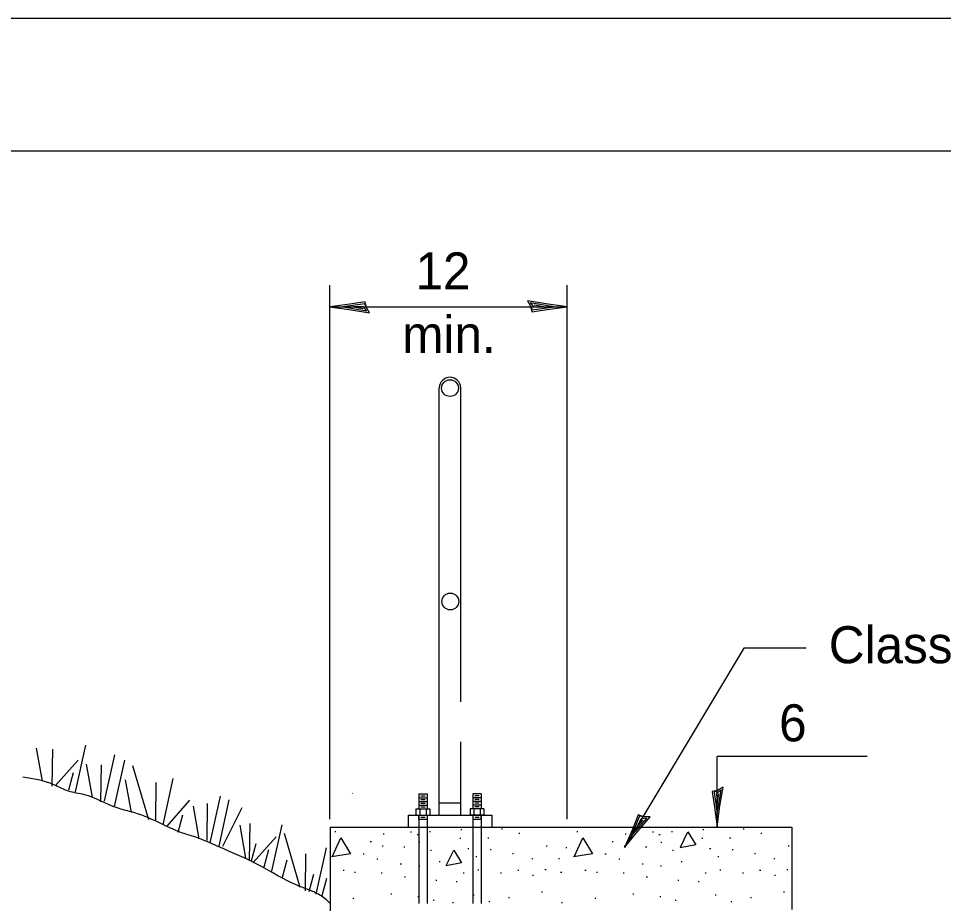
# Model space of a CAD drawing. Extents: x 0 to 2.83, y -0.1 to 1.83.
# Drawn here: x 0.3467 to 0.6384, y 1.5544 to 1.8333 of the extents above; entities that cross this region are included whole.
import ezdxf

# ---------------------------------------------------------------- set-up
doc = ezdxf.new("R2010")
doc.units = 0
for name, color, linetype in [('RD_Pr_Roadway_Dimensions', 7, 'Continuous'), ('RD_Pr_Roadway_Notes', 7, 'Continuous'), ('SH_General_Details', 7, 'Continuous'), ('SH_Printer_Plotting_Border', 7, 'Continuous')]:
    doc.layers.add(name, color=color, linetype=linetype)

msp = doc.modelspace()

# ---------------------------------------------------------------- linework, layer by layer
at = {"layer": 'RD_Pr_Roadway_Dimensions'}
for p, q in [((0.44495270968135153, 1.581044776042054), (0.44495270968135153, 1.7492797760362426)), ((0.5196960430016712, 1.581044776042054), (0.5196960430016712, 1.7492797760362426)), ((0.44495270968135153, 1.7424697760338583), (0.5196960430016712, 1.7424697760338583)), ((0.5670193763440445, 1.578584776043395), (0.5670193763440445, 1.6007197760338585)), ((0.6143908476700977, 1.6007197760338585), (0.5670193763440445, 1.6007197760338585))]:
    msp.add_line(p, q, dxfattribs=at)
for points in [[(0.5082177096670464, 1.7426364427010217), (0.5086027096776262, 1.7409247760372857), (0.5134560430115059, 1.7416614427166681), (0.5196960430016712, 1.7424697760338583), (0.5130327096646622, 1.7433847760359447), (0.5071960430016712, 1.7444097760314743), (0.5082177096670464, 1.7426364427010217), (0.5087310430077806, 1.741504776040713), (0.5155027096739009, 1.7424797760444382), (0.508101043012549, 1.7437797760362426), (0.5091927096715168, 1.742321442703406), (0.5123027096657052, 1.7425197760457793), (0.5093110430112079, 1.7429714426989356)], [(0.4564293763307825, 1.7423014427023629), (0.45604437634031925, 1.7440147760311762), (0.45119270967151676, 1.7432764427060883), (0.44495270968135153, 1.7424697760338583), (0.4516143763331667, 1.7415547760325174), (0.4574527096813515, 1.7405297760362426), (0.4564293763307825, 1.7423014427023629), (0.45591770967524203, 1.7434347760478655), (0.4491443763440445, 1.742459776043395), (0.45654770967047364, 1.7411597760314743), (0.4554543763464287, 1.7426164426999786), (0.4523443763321236, 1.7424197760420541), (0.45533770967181475, 1.741966442703704)], [(0.5671860430112079, 1.5900614427129427), (0.5654743763474718, 1.5896764427023629), (0.5662110430067375, 1.5848247760335603), (0.5670193763440445, 1.578584776043395), (0.5679343763461306, 1.585246442715327), (0.5689593763416604, 1.5910847760433953), (0.5671860430112079, 1.5900614427129427), (0.5660543763307825, 1.5895497760372856), (0.5670293763345078, 1.5827764427060882), (0.5683293763464287, 1.5901797760325174), (0.566871043013592, 1.5890864427084723), (0.5670693763365939, 1.585976442714284), (0.5675210430091218, 1.5889697760338584)]]:
    msp.add_lwpolyline(points, dxfattribs=at)
at = {"layer": 'RD_Pr_Roadway_Notes'}
for p, q in [((0.5754543763464287, 1.6348814427057903), (0.5377993763355509, 1.5720264427060882)), ((0.5951460430091218, 1.6348814427057903), (0.5754543763464287, 1.6348814427057903))]:
    msp.add_line(p, q, dxfattribs=at)
msp.add_lwpolyline([(0.5438410430019692, 1.5817864427166681), (0.5421743763355509, 1.5823364427084723), (0.5403127096762851, 1.577794776042054), (0.5377993763355509, 1.5720264427060882), (0.5420077096691326, 1.5772714427108565), (0.5458877096643642, 1.5817531093756358), (0.5438410430019692, 1.5817864427166681), (0.5426060430077806, 1.5819281093674402), (0.5399627096718148, 1.5756181093650559), (0.5448827096691325, 1.5812997760372858), (0.5430710430016712, 1.581111442704747), (0.5416410430138902, 1.5783431093687812), (0.5435677096715167, 1.580676442702363)], dxfattribs=at)
at = {"layer": 'SH_General_Details'}
for p, q in [((2.833327666646799, 1.8333333334724111), (-5.666646798514799e-06, 1.8333333334922792)), ((0.4793810430040554, 1.582216442703704), (0.4793810430040554, 1.7169531093830863)), ((0.48620604301150594, 1.6179364427129428), (0.48620604301150594, 1.7169531093830863)), ((0.3647210429972008, 1.5896397760311762), (0.3679677096670464, 1.6042931093769768)), ((0.48620604301150594, 1.582216442703704), (0.48620604301150594, 1.6053664426999787)), ((0.354281042999585, 1.593016442715625), (0.35245770967658313, 1.6033581093745928)), ((0.3573710430135921, 1.5913697760502497), (0.3575327096646622, 1.6030547760325173)), ((0.358347709662278, 1.591543109376977), (0.3655743763318256, 1.5996281093756357)), ((0.37390270966943057, 1.5866397760311763), (0.377136042999287, 1.601286442716668)), ((0.3770027096739009, 1.5849647760386267), (0.3802577096691326, 1.5996147760349015)), ((0.36259270966704643, 1.5902714427108566), (0.36404604300539645, 1.595754776040713)), ((0.3700410430101648, 1.5879681093687812), (0.3682177096670464, 1.5983097760478655)), ((0.3727243763474718, 1.5864314426975945), (0.37288604299928696, 1.5981164426999788)), ((0.3877877096800104, 1.5808364427084725), (0.38276937634404457, 1.5978497760492065)), ((0.3823543763427034, 1.583103109379361), (0.380531042999585, 1.5934347760478655)), ((0.3923060429958597, 1.5792097760433952), (0.3955393763450876, 1.593861442704747)), ((0.3900127096643642, 1.580814776043097), (0.39014937633927615, 1.5925164427156249)), ((0.3935677096715168, 1.5788397760386268), (0.4007893763450876, 1.586959776043395)), ((0.40715270966943057, 1.5735897760386268), (0.4104077096646622, 1.5882414426999787)), ((0.4099693763321236, 1.5724864427047471), (0.4132160430019692, 1.5871397760311763)), ((0.45205770968105347, 1.5891131093698243), (0.4519160430101648, 1.5891814426975945)), ((0.47294604300167115, 1.5889447760383288), (0.4755793763464287, 1.5889447760383288)), ((0.47294604300167115, 1.5889447760383288), (0.47294604300167115, 1.5842647760311763)), ((0.47294604300167115, 1.587774776041011), (0.4755793763464287, 1.587774776041011)), ((0.47363270966913257, 1.58835977603967), (0.4749310429958597, 1.58835977603967)), ((0.47363270966913257, 1.587189776043097), (0.4749310429958597, 1.587189776043097)), ((0.4755793763464287, 1.5889447760383288), (0.4755793763464287, 1.5842647760311763)), ((0.4926410430138901, 1.5889447760383288), (0.49000937633420977, 1.5889447760383288)), ((0.49000937633420977, 1.5889447760383288), (0.49000937633420977, 1.5842647760311763)), ((0.4926410430138901, 1.587774776041011), (0.49000937633420977, 1.587774776041011)), ((0.4919560430115059, 1.58835977603967), (0.4906577096646622, 1.58835977603967)), ((0.4919560430115059, 1.587189776043097), (0.4906577096646622, 1.587189776043097)), ((0.4926410430138901, 1.5889447760383288), (0.4926410430138901, 1.5842647760311763)), ((0.403722709662278, 1.5748047760325172), (0.4018993763392762, 1.5851447760457793)), ((0.4062477096786693, 1.574243109365056), (0.40638437633420976, 1.5859364427129428)), ((0.4111760430006281, 1.5724881093698244), (0.41727770966943056, 1.5846297760407129)), ((0.47206937633659396, 1.5842647760311763), (0.4764560430115059, 1.5842647760311763)), ((0.47206937633659396, 1.5842647760311763), (0.47206937633659396, 1.582216442703704)), ((0.47294604300167115, 1.5866047760444382), (0.4755793763464287, 1.5866047760444382)), ((0.47294604300167115, 1.5854347760478655), (0.4755793763464287, 1.5854347760478655)), ((0.4732393763331667, 1.5842647760311763), (0.4732393763331667, 1.582216442703704)), ((0.47363270966913257, 1.5860197760457793), (0.4749310429958597, 1.5860197760457793)), ((0.47363270966913257, 1.5848497760492066), (0.4749310429958597, 1.5848497760492066)), ((0.4752860430149332, 1.5842647760311763), (0.4752860430149332, 1.582216442703704)), ((0.4764560430115059, 1.5842647760311763), (0.4764560430115059, 1.582216442703704)), ((0.4793810430040554, 1.5861164426999788), (0.48620604301150594, 1.5861164426999788)), ((0.4935193763440445, 1.5842647760311763), (0.48913104300405535, 1.5842647760311763)), ((0.48913104300405535, 1.5842647760311763), (0.48913104300405535, 1.582216442703704)), ((0.4926410430138901, 1.5866047760444382), (0.49000937633420977, 1.5866047760444382)), ((0.4926410430138901, 1.5854347760478655), (0.49000937633420977, 1.5854347760478655)), ((0.4903010430006281, 1.5842647760311763), (0.4903010430006281, 1.582216442703704)), ((0.4919560430115059, 1.5860197760457793), (0.4906577096646622, 1.5860197760457793)), ((0.4919560430115059, 1.5848497760492066), (0.4906577096646622, 1.5848497760492066)), ((0.4923493763474718, 1.5842647760311763), (0.4923493763474718, 1.582216442703704)), ((0.4935193763440445, 1.5842647760311763), (0.4935193763440445, 1.582216442703704)), ((0.39713270966913256, 1.5768581093745926), (0.3985793763464287, 1.5823247760335604)), ((0.46963104300405534, 1.582216442703704), (0.4959560430115059, 1.582216442703704)), ((0.46963104300405534, 1.582216442703704), (0.46963104300405534, 1.5783164427081744)), ((0.47206937633659396, 1.582216442703704), (0.4764560430115059, 1.582216442703704)), ((0.47206937633659396, 1.582216442703704), (0.47206937633659396, 1.582216442703704)), ((0.47294604300167115, 1.5810464427071313), (0.47294604300167115, 1.582216442703704)), ((0.47294604300167115, 1.582216442703704), (0.47294604300167115, 1.5544297760325174)), ((0.47294604300167115, 1.5810464427071313), (0.4755793763464287, 1.5810464427071313)), ((0.47363270966913257, 1.5816314427057903), (0.4749310429958597, 1.5816314427057903)), ((0.4755793763464287, 1.582216442703704), (0.4755793763464287, 1.5544297760325174)), ((0.4935193763440445, 1.582216442703704), (0.48913104300405535, 1.582216442703704)), ((0.49000937633420977, 1.582216442703704), (0.49000937633420977, 1.5810464427071313)), ((0.49000937633420977, 1.582216442703704), (0.49000937633420977, 1.5544297760325174)), ((0.49000937633420977, 1.5810464427071313), (0.4926410430138901, 1.5810464427071313)), ((0.49070604301150594, 1.5816314427057903), (0.4919560430115059, 1.5816314427057903)), ((0.4926410430138901, 1.5810464427071313), (0.4926410430138901, 1.582216442703704)), ((0.4926410430138901, 1.582216442703704), (0.4926410430138901, 1.5544297760325174)), ((0.4935193763440445, 1.582216442703704), (0.4935193763440445, 1.582216442703704)), ((0.4959560430115059, 1.582216442703704), (0.4959560430115059, 1.5783164427081744)), ((0.4184693763321236, 1.5687531093756357), (0.4166460430091217, 1.5790931093687812)), ((0.4196127096680895, 1.5679481093684833), (0.4197643763294414, 1.5796431093807022)), ((0.4266527096694306, 1.5645697760383288), (0.4299110430149332, 1.5792097760433952)), ((0.4450643763413623, 1.578478109379361), (0.590589376336892, 1.578478109379361)), ((0.4450643763413623, 1.578478109379361), (0.4450643763413623, 1.5069047760362426)), ((0.4989893763331667, 1.5779931093650559), (0.49932270966674835, 1.5779931093650559)), ((0.5752793763345078, 1.5779931093650559), (0.5756127096680894, 1.5779931093650559)), ((0.590589376336892, 1.578478109379361), (0.590589376336892, 1.552571442703406)), ((0.4207243763474718, 1.5673514427142838), (0.42795937634166037, 1.5754481093684831)), ((0.4355927096670464, 1.5595114427010217), (0.43058270967658313, 1.576524776041011)), ((0.4464893763331667, 1.5771331093708674), (0.44682270966674836, 1.5771331093708674)), ((0.4617527096739009, 1.5764164427118996), (0.46208604300673756, 1.5764164427118996)), ((0.470351043012549, 1.5769897760349014), (0.4706843763461307, 1.5769897760349014)), ((0.47240437633450777, 1.576129776040713), (0.4727377096680895, 1.576129776040713)), ((0.4763460429972008, 1.5771331093708674), (0.4766793763307825, 1.5771331093708674)), ((0.48623437633793504, 1.5777781093711654), (0.48656770967151675, 1.5777781093711654)), ((0.49468937634136234, 1.5751264427105585), (0.495022709674199, 1.5751264427105585)), ((0.5045060430040553, 1.5766314427057901), (0.504839376336892, 1.5766314427057901)), ((0.5227793763345078, 1.5771331093708674), (0.5231127096680894, 1.5771331093708674)), ((0.538042709675242, 1.5764164427118996), (0.5383760430088237, 1.5764164427118996)), ((0.5466410430138902, 1.5769897760349014), (0.5469743763474718, 1.5769897760349014)), ((0.5486943763365939, 1.576129776040713), (0.5490277096694306, 1.576129776040713)), ((0.5526360429992869, 1.5771331093708674), (0.5529693763321236, 1.5771331093708674)), ((0.5625243763392762, 1.5777781093711654), (0.5628577096728579, 1.5777781093711654)), ((0.5709793763427035, 1.5751264427105585), (0.5713127096762851, 1.5751264427105585)), ((0.5807960430053964, 1.5766314427057901), (0.5811293763389781, 1.5766314427057901)), ((0.4202343763379351, 1.5678581093745927), (0.4216877096762851, 1.5733397760386267)), ((0.45766770967524206, 1.574004776040713), (0.4580010430088237, 1.574004776040713)), ((0.4613943763440445, 1.572643109380702), (0.4617277096776262, 1.572643109380702)), ((0.4682010429969028, 1.5722847760314742), (0.46853437632973943, 1.5722847760314742)), ((0.4729777096776262, 1.5737181093687813), (0.4733110430112079, 1.5737181093687813)), ((0.4858760430088237, 1.5750081093708674), (0.48620937634166034, 1.5750081093708674)), ((0.5131043763427034, 1.572643109380702), (0.5134377096762851, 1.572643109380702)), ((0.5339577096765832, 1.574004776040713), (0.5342910430101648, 1.574004776040713)), ((0.5376843763461306, 1.572643109380702), (0.5380177096789673, 1.572643109380702)), ((0.5444910429982439, 1.5722847760314742), (0.5448243763318256, 1.5722847760314742)), ((0.5492677096789673, 1.5737181093687813), (0.549601043012549, 1.5737181093687813)), ((0.5621660430101648, 1.5750081093708674), (0.5624993763437465, 1.5750081093708674)), ((0.5893943763440446, 1.572643109380702), (0.5897277096776262, 1.572643109380702)), ((0.4241877096762851, 1.5659531093830863), (0.4256327096691326, 1.5714331093827882)), ((0.43719770966674837, 1.5583897760311762), (0.43734770966227804, 1.570071442703406)), ((0.44059104300196916, 1.5573797760407129), (0.4438493763474718, 1.5720214427108565)), ((0.4553743763437465, 1.5700647760430972), (0.45570770967658314, 1.5700647760430972)), ((0.47663270966913257, 1.5712097760433952), (0.4769660430019692, 1.5712097760433952)), ((0.4883843763342098, 1.571783109366397), (0.4887177096670464, 1.571783109366397)), ((0.4954777096776262, 1.5714247760372857), (0.49581104301120793, 1.5714247760372857)), ((0.5025010430088237, 1.570208109378318), (0.5028343763416604, 1.570208109378318)), ((0.519339376336892, 1.5720697760383289), (0.5196727096704736, 1.5720697760383289)), ((0.5316643763450876, 1.5700647760430972), (0.5319977096786693, 1.5700647760430972)), ((0.5529227096704736, 1.5712097760433952), (0.5532560430040554, 1.5712097760433952)), ((0.5646743763355508, 1.571783109366397), (0.5650077096691325, 1.571783109366397)), ((0.5717677096789673, 1.5714247760372857), (0.572101043012549, 1.5714247760372857)), ((0.5787910430101648, 1.570208109378318), (0.5791243763437465, 1.570208109378318)), ((0.43000104300882375, 1.56273477603967), (0.4314527096813515, 1.568228109379361)), ((0.4597460430135921, 1.5684881093698244), (0.4600793763464287, 1.5684881093698244)), ((0.4671260430088237, 1.566911442716668), (0.46745937634166035, 1.566911442716668)), ((0.47935437634270345, 1.5676997760335605), (0.4796877096762851, 1.5676997760335605)), ((0.490964376336892, 1.5692047760481636), (0.49129770967047365, 1.5692047760481636)), ((0.5085910430019692, 1.5686314427057901), (0.5089243763355509, 1.5686314427057901)), ((0.5170460430053965, 1.5686314427057901), (0.5173793763389781, 1.5686314427057901)), ((0.5360360430149332, 1.5684881093698244), (0.5363693763485149, 1.5684881093698244)), ((0.5434160430101648, 1.566911442716668), (0.5437493763437465, 1.566911442716668)), ((0.5556443763440445, 1.5676997760335605), (0.5559777096776262, 1.5676997760335605)), ((0.5672543763389781, 1.5692047760481636), (0.5675877096718147, 1.5692047760481636)), ((0.5848810430040553, 1.5686314427057901), (0.585214376336892, 1.5686314427057901)), ((0.4384377096762851, 1.5582047760481637), (0.43988104300405534, 1.5636947760383288)), ((0.44906937633659394, 1.5649047760362427), (0.4494027096694306, 1.5649047760362427)), ((0.452722709662278, 1.5643314427132409), (0.4530560429958597, 1.5643314427132409)), ((0.46110604300778063, 1.5640447760420542), (0.46143937634136234, 1.5640447760420542)), ((0.472906042999585, 1.566266442715625), (0.4732393763331667, 1.566266442715625)), ((0.4869510429969028, 1.5640447760420542), (0.4872843763297394, 1.5640447760420542)), ((0.49160937633793506, 1.5650481093722084), (0.49194270967151676, 1.5650481093722084)), ((0.4987027096813515, 1.5640447760420542), (0.4990360430149332, 1.5640447760420542)), ((0.5041493763392761, 1.5649047760362427), (0.5044827096728578, 1.5649047760362427)), ((0.5127477096786693, 1.5651914427081743), (0.5130810430115059, 1.5651914427081743)), ((0.5176910430064395, 1.5642597760359447), (0.5180243763392761, 1.5642597760359447)), ((0.5253593763379351, 1.5649047760362427), (0.5256927096715167, 1.5649047760362427)), ((0.5290127096643642, 1.5643314427132409), (0.5293460429972008, 1.5643314427132409)), ((0.5373960430091217, 1.5640447760420542), (0.5377293763427035, 1.5640447760420542)), ((0.5491960430016711, 1.566266442715625), (0.5495293763345078, 1.566266442715625)), ((0.5632410429982438, 1.5640447760420542), (0.5635743763318256, 1.5640447760420542)), ((0.5678993763392761, 1.5650481093722084), (0.5682327096728579, 1.5650481093722084)), ((0.574992709663321, 1.5640447760420542), (0.5753260429969028, 1.5640447760420542)), ((0.5804393763413623, 1.5649047760362427), (0.5807727096741989, 1.5649047760362427)), ((0.5890377096800103, 1.5651914427081743), (0.5893710430135921, 1.5651914427081743)), ((0.4424960430135921, 1.5568981093759338), (0.4439393763413623, 1.562391442715625)), ((0.4684160430101648, 1.5628264426986376), (0.4687493763437465, 1.5628264426986376)), ((0.4783527096776262, 1.5617514427105585), (0.47868604301120793, 1.5617514427105585)), ((0.4847293763427034, 1.561321442703406), (0.4850627096762851, 1.561321442703406)), ((0.5088060429958597, 1.5633281093830864), (0.5091393763294414, 1.5633281093830864)), ((0.5447060430115059, 1.5628264426986376), (0.5450393763450876, 1.5628264426986376)), ((0.5546427096789673, 1.5617514427105585), (0.554976043012549, 1.5617514427105585)), ((0.5610193763440445, 1.561321442703406), (0.5613527096776262, 1.561321442703406)), ((0.5850960429972009, 1.5633281093830864), (0.5854293763307825, 1.5633281093830864)), ((0.5116727096704736, 1.558098109364013), (0.5120060430040554, 1.558098109364013)), ((0.5879627096718147, 1.558098109364013), (0.5882960430053964, 1.558098109364013)), ((0.45214937633927615, 1.556091442703704), (0.45248270967285786, 1.556091442703704)), ((0.4641160429982439, 1.5574531093830863), (0.4644493763318256, 1.5574531093830863)), ((0.47269104300643955, 1.5565931093687813), (0.4730243763392762, 1.5565931093687813)), ((0.4774927096633211, 1.555446442703406), (0.4778260429969028, 1.555446442703406)), ((0.4835827096765831, 1.5547297760444383), (0.48391604301016483, 1.5547297760444383)), ((0.49010437634270343, 1.5571664427118996), (0.49043770967628514, 1.5571664427118996)), ((0.4950477096704737, 1.555016442715625), (0.49538104300405533, 1.555016442715625)), ((0.5012827096646623, 1.5563064426975945), (0.5016160429982439, 1.5563064426975945)), ((0.5179777096776262, 1.5547297760444383), (0.5183110430112079, 1.5547297760444383)), ((0.5284393763413623, 1.556091442703704), (0.528772709674199, 1.556091442703704)), ((0.540406042999585, 1.5574531093830863), (0.5407393763331667, 1.5574531093830863)), ((0.5489810430077806, 1.5565931093687813), (0.5493143763413623, 1.5565931093687813)), ((0.5537827096646623, 1.555446442703406), (0.5541160429982439, 1.555446442703406)), ((0.5663943763440445, 1.5571664427118996), (0.5667277096776262, 1.5571664427118996)), ((0.5713377096718147, 1.555016442715625), (0.5716710430053964, 1.555016442715625)), ((0.5775727096667483, 1.5563064426975945), (0.577906042999585, 1.5563064426975945))]:
    msp.add_line(p, q, dxfattribs=at)
msp.add_lwpolyline([(0.16666099999999995, 1.791666666825613), (2.791661000019868, 1.791666666825613), (2.791661000019868, 0.04166666682561239), (0.16666099999999995, 0.04166666682561239)], close=True, dxfattribs=at)
for points in [[(0.44574270966332113, 1.569368109365056), (0.4484127096800104, 1.5751264427105585), (0.4514160430101648, 1.570118109365056), (0.4454077096646622, 1.5691164426999786)], [(0.5220327096646622, 1.569368109365056), (0.5247027096813515, 1.5751264427105585), (0.5277060430115059, 1.570118109365056), (0.5216977096667483, 1.5691164426999786)], [(0.555472709662278, 1.5721864427129428), (0.5578093763461307, 1.5770264427060883), (0.5603127096762851, 1.57293810937802), (0.5554293763307825, 1.5720147760311762)], [(0.4816410430138901, 1.566446442703406), (0.4839777096776262, 1.571286442716668), (0.4864810430077806, 1.5671981093684832), (0.48159770966227805, 1.566274776041011)]]:
    msp.add_lwpolyline(points, dxfattribs=at)
for centre, radius in [((0.4828058101801172, 1.7168603876034418), 0.0026500500000268498), ((0.48291504351999315, 1.6495993459219733), 0.0026500500000193983)]:
    msp.add_circle(centre, radius, dxfattribs=at)
msp.add_arc((0.4828058101801172, 1.7168603876034418), 0.0034057253375690006, 1.5611472222222222, 178.45040833333334, dxfattribs=at)
msp.add_spline([(0.4449243763355509, 1.5545264427060883), (0.4434677096670464, 1.5558764427105585), (0.43987937633897817, 1.5580581093827883), (0.4342627096643642, 1.5602831093663971), (0.4229260430006281, 1.5663231093684833), (0.4113110430112079, 1.5717214426989357), (0.40200270967390095, 1.575516442715625), (0.39794437633659396, 1.5768114427129427), (0.39094270967151673, 1.57998477603967), (0.3823210430016712, 1.5832881093817452), (0.37789104301389015, 1.5845297760362427), (0.3674993763437465, 1.5887131093735496), (0.3624743763474718, 1.5898497760492067), (0.35789937633927615, 1.5918564427095154), (0.34806437634136234, 1.5942897760468224)], degree=3, dxfattribs=at)
at = {"layer": 'SH_Printer_Plotting_Border'}
msp.add_lwpolyline([(-5.666646798514799e-06, 0), (2.8333276668454803, 0), (2.8333276668454803, 1.8333333334922792), (-5.666646798514799e-06, 1.8333333334922792)], close=True, dxfattribs=at)

# ---------------------------------------------------------------- texts
at = {"layer": 'RD_Pr_Roadway_Dimensions'}
for s, p in [('12', (0.471912259112936, 1.7479497760335605)), ('min.', (0.467743951929422, 1.7279497727001707)), ('6', (0.5865795123459768, 1.6055297760362426))]:
    msp.add_text(s, height=0.011666669999999999, dxfattribs=at).set_placement(p)
at = {"layer": 'RD_Pr_Roadway_Notes'}
msp.add_text('Class SI Concrete Cap', height=0.011666669999999999, dxfattribs=at).set_placement((0.6022460430135921, 1.630141442715625))

doc.saveas('drawing.dxf')
